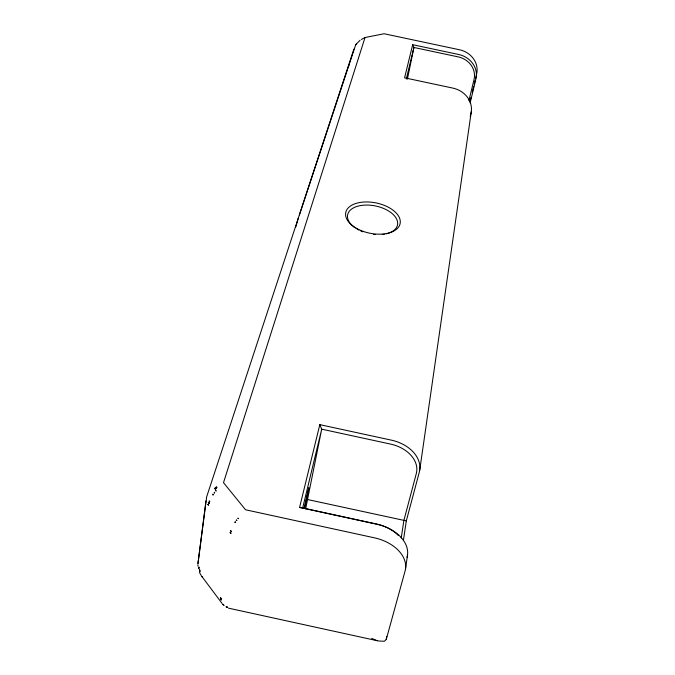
<?xml version="1.0" encoding="UTF-8"?>
<svg xmlns="http://www.w3.org/2000/svg" width="675" height="675" viewBox="0 0 675 675"><rect width="100%" height="100%" fill="white"/><g stroke="black" fill="none" stroke-linecap="round" stroke-linejoin="round"><path stroke-width="1.01" d="M205.959 500.943L197.935 563.735L206.677 496.766L353.86 49.157M405.523 568.882L407.498 555.145M419.74 470.053L471.293 111.662M403.388 540.532L406.316 520.889L419.302 472.196A34.695 24.992 10.7 0 0 391.407 440.151L319.823 424.642L299.59 507.44L376.76 524.23A37.361 25.448 10.9 0 1 407.05 557.322M401.22 538.009L403.878 520.476L416.306 473.563A31.978 23.009 10.7 0 0 390.58 444.091L321.713 429.165L319.823 424.642M228.547 608.167L378.624 641.005L384.404 641.25L386.235 639.503L386.707 636.373M305.657 508.823L321.713 429.165L302.687 507.946L299.59 507.44M407.413 79.102L413.918 47.469L412.67 44.702L458.603 54.464A22.368 20.183 8 0 1 475.909 79.009L470.121 102.997M304.087 508.098L308.863 487.704L304.636 508.41M468.923 100.727L474.044 79.447A20.604 18.579 8 0 0 458.097 56.869L413.918 47.469L406.299 79.017M470.045 101.385L471.015 97.36M472.23 92.315L473.69 86.265M474.179 84.248L475.149 80.215M475.63 78.207L476.609 74.174A22.216 20.09 7.9 0 0 459.422 49.748L384.126 33.75L365.023 37.513L361.395 39.454M412.67 44.702L404.578 77.819L452.748 88.071A23.448 20.782 8.6 0 1 470.956 113.442L470.222 116.446M295.785 227.019L298.358 217.882M386.235 639.503L405.067 571.058A37.792 25.498 10.9 0 0 374.389 537.815L245.548 509.768L223.501 482.667L365.023 37.513M299.413 214.878L355.598 45.09M356.113 44.28L360.079 40.255M355.43 45.352L356.265 44.035M215.004 488.776L216.717 487.249L214.928 488.32C216.962 485.367 217.645 488.379 215.123 489.232L216.751 487.451M214.928 488.32L216.692 487.088M227.028 607.466L227.703 607.5M227.273 607.238L226.488 607.137L227.492 607.365L227.121 607.12M406.316 520.889L307.859 499.601M225.99 606.774L226.876 606.952M302.687 507.946L376.642 524.036A34.307 23.397 10.9 0 1 398.334 535.469M376.996 640.659L371.723 638.39M223.518 604.783L224.159 605.475M202.416 576.998L201.985 576.374M201.639 576.163L222.067 603.433M201.175 575.471L199.53 572.518M197.902 564.705L197.977 566.165M209.343 503.466A23.929 2.185 -76.9 0 1 209.419 502.403M355.387 228.015A25.448 14.209 11.4 0 1 355.708 206.879A25.448 14.209 11.4 0 1 392.462 213.823A25.448 14.209 11.4 0 1 386.227 233.845M384.311 234.225A25.448 14.209 11.4 0 1 382.303 234.495M375.148 234.562A25.448 14.209 11.4 0 1 373.672 234.419M362.804 231.803A25.448 14.209 11.4 0 1 360.796 230.985M358.881 230.074A25.448 14.209 11.4 0 1 357.075 229.078M348.41 67.289A15.145 0.894 -78.3 0 1 348.629 66.555M349.177 64.952A15.145 0.894 -78.3 0 1 349.321 64.64M198.965 567.127L198.855 568.569L198.965 567.127M208.491 505.077L207.866 504.478L208.491 505.077M230.141 532.474L230.85 533.537L230.141 532.474M209.022 503.187L208.322 502.799L209.022 503.187M230.707 530.575L231.306 531.816L230.707 530.575M209.739 501.23L209.486 501.829L208.938 501.078L209.739 501.23M213.351 494.572L212.963 495.18L212.937 494.016L213.351 494.572M235.187 521.885L234.782 522.501L235.727 522.501L235.187 521.885M214.65 492.75L214.363 493.155L214.296 492.261L214.65 492.75M236.52 520.037L236.225 520.45L236.993 520.577L236.52 520.037M216.076 490.953L215.772 490.539L216.076 490.953M237.971 518.214L238.376 518.662L237.971 518.214M221.198 599.906L220.497 599.054L221.198 599.906M221.198 598.582L220.48 597.712L221.198 598.582M222.826 604.252L223.332 604.867L222.826 604.252M199.952 570.367L199.361 569.481L199.952 570.367M199.994 571.717L199.403 570.856L199.994 571.717M356.611 228.403A27.743 15.457 11.4 0 0 400.115 223.619A27.743 15.457 11.4 0 0 362.07 202.188A27.743 15.457 11.4 0 0 356.611 228.403"/></g></svg>
